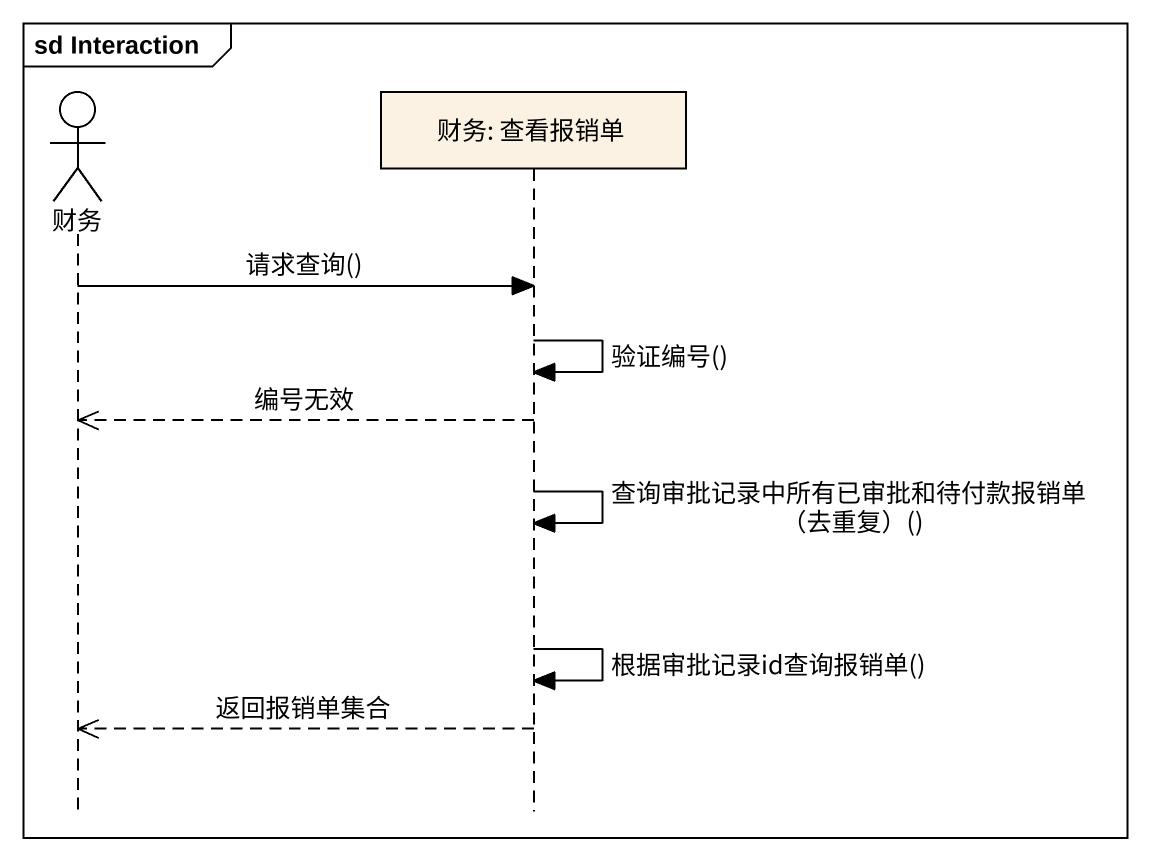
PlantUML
@startuml
mainframe sd Interaction
hide footbox
actor 财务
participant "财务: 查看报销单" as 财务_查看报销单

财务 -> 财务_查看报销单 : 请求查询()
财务_查看报销单 -> 财务_查看报销单 : 验证编号()
财务_查看报销单 -->> 财务 : 编号无效
财务_查看报销单 -> 财务_查看报销单 : 查询审批记录中所有已审批和待付款报销单（去重复）()
财务_查看报销单 -> 财务_查看报销单 : 根据审批记录id查询报销单()
财务_查看报销单 -->> 财务 : 返回报销单集合
@enduml
